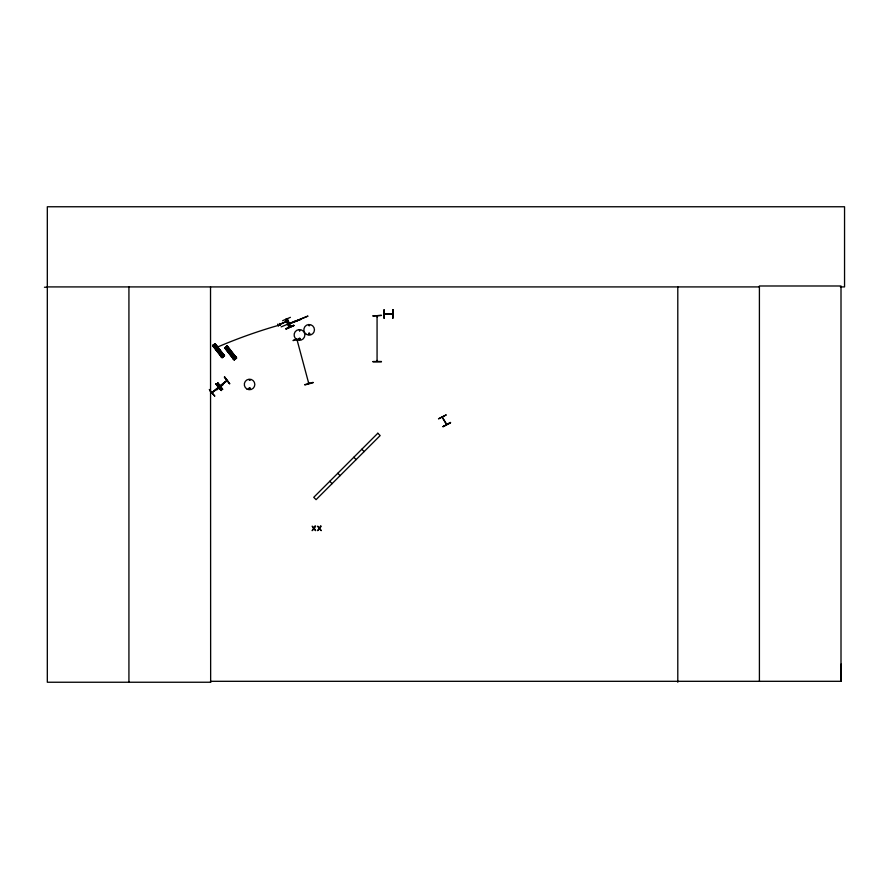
<?xml version="1.0" encoding="UTF-8"?>
<svg xmlns="http://www.w3.org/2000/svg" width="889" height="889" viewBox="0 0 889 889"><rect width="100%" height="100%" fill="white"/><g stroke="black" fill="none" stroke-linecap="round" stroke-linejoin="round"><path stroke-width="1.33" d="M218.616 387.46L212.149 392.827M227.095 380.67L220.372 385.737L221.283 385.37M226.973 380.659L220.494 386.026M287.692 322.874L288.492 322.551M288.614 323.329L288.258 322.451M840.394 286.914L844.55 286.914L844.55 206.759L47.317 206.759L47.317 682.241L210.649 682.241L210.537 681.307L841.005 681.307L841.127 664.116M377.003 316.784L377.403 315.917M377.069 361.39L377.058 360.445L377.358 361.379M248.753 388.415C250.887 385.937 250.02 390.871 248.831 388.615M249.976 380.148L249.12 379.914L250.031 380.036M298.915 338.92C300.438 337.009 299.76 340.998 299.004 338.787M308.594 333.642C309.961 335.864 309.383 331.597 308.705 334.042M309.594 325.53C308.627 323.718 308.716 327.085 309.55 325.296M309.939 333.997C308.516 331.041 308.083 336.042 309.805 334.164M296.959 339.498L308.739 383.437M377.392 316.717L377.403 316.073M377.014 360.623L377.036 361.267M377.403 361.201L377.403 360.612M446.734 424.331L442.278 417.197M298.782 338.509C299.26 341.954 301.371 336.575 298.76 338.72M297.304 339.52L297.215 340.409L297.248 339.42M309.016 383.237L308.483 382.526L308.605 383.292M299.826 330.875L299.371 330.097L299.604 330.952M384.326 314.25L392.694 314.295L384.326 313.873M235.04 358.311L235.107 358.967M212.038 392.427L218.494 387.182M209.304 389.482L214.671 396.061M215.883 384.026L221.305 390.56M224.595 376.914L229.651 383.759L224.561 376.947M226.851 380.37L226.506 381.159M213.571 391.604L217.327 388.493M220.372 385.737L226.739 380.425M214.76 395.983L209.782 390.66M213.716 346.743L215.949 345.01M214.349 347.566L216.583 345.821M215.305 348.799L217.538 347.054A545.579 531.466 67.5 0 1 279.991 324.918M216.149 349.888L218.394 348.144M217.105 351.122L219.35 349.377M225.795 349.01L228.029 347.266M226.428 349.833L228.662 348.088M227.384 351.055L229.618 349.31M221.217 356.389L223.45 354.644M221.117 357.022L224.172 354.8M228.229 352.155L230.473 350.41M229.184 353.377L231.429 351.644M233.296 358.645L235.529 356.911M236.174 356.967L233.196 359.289L236.252 357.056M236.663 358L234.085 360.023L224.673 347.899L227.24 345.888L236.607 358.045L227.084 346.01M446.056 414.952L438.488 418.841L446.078 415.007M450.567 422.764L442.978 426.631L450.545 422.731M443.033 426.709L450.356 422.408M377.069 315.895L377.069 361.301M290.414 317.34L282.613 320.707M279.691 324.207L288.225 320.807M286.369 321.829L288.314 321.029M279.879 324.652L286.236 321.496M287.547 322.74L288.414 322.385M287.68 323.074L288.558 322.707M287.769 323.296L288.647 322.929M287.836 323.452L288.581 323.24M287.903 323.618L288.781 323.252M281.168 326.874L296.537 320.518M288.38 324.185L301.36 319.129L288.347 324.118M293.737 325.352L286.047 328.986L293.714 325.296M285.914 328.663L293.759 325.407M286.025 328.952L293.881 325.696M249.82 388.86C247.42 388.393 251.443 387.382 249.576 388.926M296.404 339.198L293.003 340.576L297.671 339.242M304.816 384.637L313.006 382.381M304.894 384.937L313.095 382.726M384.115 309.817L384.17 318.318M384.237 313.917L392.638 313.861M372.969 361.523L381.459 361.479M372.969 361.845L381.459 361.823M44.45 287.247L47.317 287.236M47.317 286.914L759.406 286.914M297.148 340.298L296.982 339.576M361.801 449.256L364.146 451.59M353.789 457.268L356.133 459.602M337.776 473.292L340.109 475.626M329.763 481.293L332.097 483.638M224.317 377.147L229.695 383.726M216.216 383.748L221.639 390.282M215.971 383.948L221.394 390.493L215.927 383.981M223.228 384.504L216.816 389.871M226.884 346.165L236.318 358.278M226.751 346.277L236.218 358.345M226.628 346.366L236.03 358.489M226.462 346.499L235.874 358.611M225.439 347.31L234.818 359.456M225.295 347.421L234.674 359.567L225.106 347.566M224.961 347.677L234.44 359.745M224.828 347.777L234.263 359.889M215.005 343.754L224.406 355.878M214.86 343.865L224.239 356.011M214.727 343.965L224.139 356.089M214.527 344.121L223.972 356.222M214.427 344.199L223.806 356.345M223.639 356.478L222.95 357.011M213.371 345.043L222.783 357.156M213.216 345.165L222.617 357.289M213.071 345.265L222.439 357.422M212.927 345.377L222.306 357.534M212.749 345.521L222.183 357.622M446.445 424.609L442.322 417.374M287.369 318.729L290.659 326.563M286.991 318.884L290.336 326.696M286.102 319.262L289.358 327.108L286.047 319.284M285.702 319.418L288.914 327.285M279.379 323.452L280.191 325.407M277.635 324.174L278.446 326.13M392.671 309.761L392.782 318.262M384.004 309.817L384.115 318.318M841.005 681.307L841.005 285.991L759.406 285.991L759.406 681.307M677.796 286.914L677.796 682.241M210.526 286.914L210.649 682.241M128.927 286.914L128.927 682.241M217.172 349.399C217.638 351.877 219.227 347.943 217.172 349.399M229.251 351.655C229.718 354.144 231.307 350.199 229.251 351.655M315.028 526.166L313.939 527.922L312.183 526.166L313.573 528.41L312.139 530.655L313.895 528.855L315.673 530.655L314.273 528.377L315.673 526.166L315.028 526.166M320.54 526.166L319.451 527.922L317.695 526.166L319.084 528.41L317.651 530.655L319.418 528.855L321.196 530.655L319.784 528.377L321.185 526.166L320.54 526.166M377.825 433.232L313.739 497.318L316.073 499.651L380.159 435.577L377.825 433.232M217.694 382.637L222.75 389.482L217.672 382.659M215.16 343.632L212.582 345.654L222.017 357.756L224.584 355.744L215.105 343.676M307.794 316.151L294.815 321.485L307.794 316.151M393.082 309.761L392.671 318.262L393.082 309.761M381.459 315.395L372.969 315.917L381.459 315.395M246.942 389.015A5.267 5.267 0 0 0 254.832 384.448A5.267 5.267 0 0 0 246.942 379.892A5.267 5.267 0 0 0 246.942 389.015M306.494 334.408A5.312 5.312 0 0 0 314.462 329.819A5.312 5.312 0 0 0 306.494 325.218A5.312 5.312 0 0 0 306.494 334.408M296.804 339.609A5.378 5.378 0 0 0 304.871 334.953A5.378 5.378 0 0 0 296.804 330.297A5.378 5.378 0 0 0 296.804 339.609"/></g></svg>
